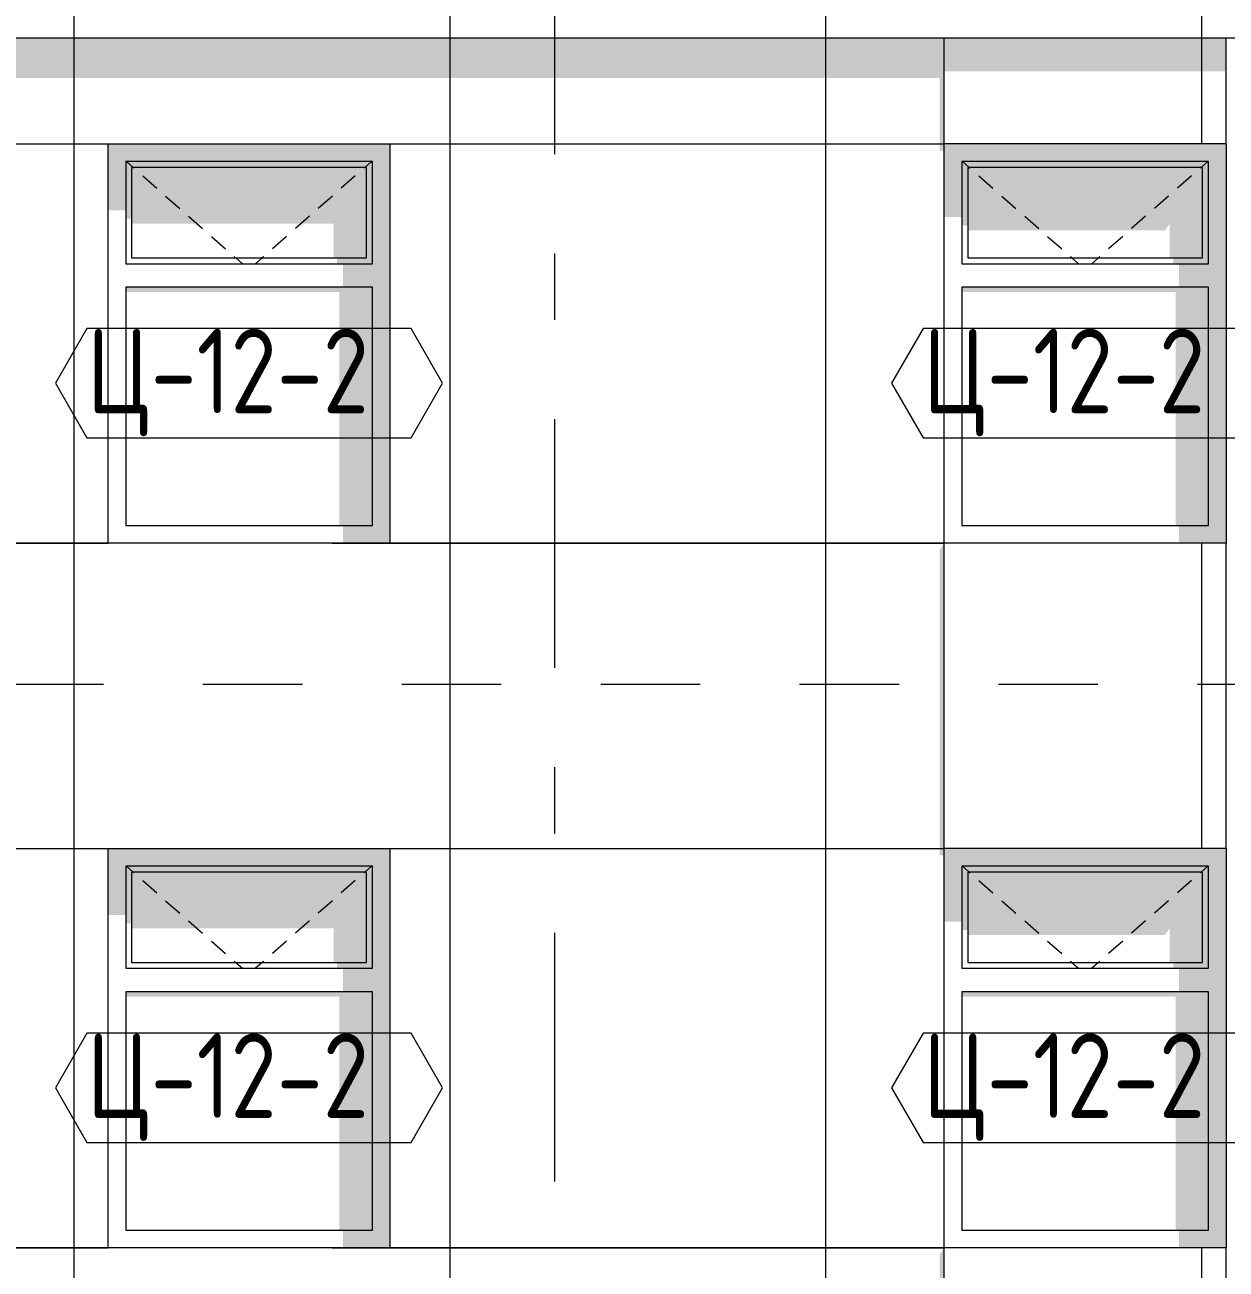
# Model space of a CAD drawing. Header units: millimetres. Extents: x 18162 to 7085488, y 72188 to 247925.
# Drawn here: x 6562249 to 6567363, y 143851 to 149148 of the extents above; entities that cross this region are included whole.
import ezdxf
from ezdxf.enums import TextEntityAlignment as Align

# ---------------------------------------------------------------- set-up
doc = ezdxf.new("R2010")
doc.units = ezdxf.units.MM
doc.header["$MEASUREMENT"] = 0
doc.linetypes.add('Dashed', pattern=[423.333333, 211.666667, -211.666667])
doc.linetypes.add('Double Dashed', pattern=[1093.611073, 529.166651, -211.666656, 141.111112, -211.666656])
for name, color, linetype in [('Archicad Windows', 7, 'Continuous'), ('Structural - Bearing', 7, 'Continuous'), ('Structural - Grid', 7, 'Continuous')]:
    doc.layers.add(name, color=color, linetype=linetype)
doc.styles.add('GENERATED_STYLE_3', font='', dxfattribs={"width": 0.8})
doc.styles.get('GENERATED_STYLE_3').set_extended_font_data('ISOCPEUR MON')
doc.dimstyles.new('GENERATED_STYLE__33', dxfattribs={"dimtxt": 440.00001, "dimasz": 228, "dimexe": 0.18, "dimexo": 20220.414063, "dimgap": 0, "dimtad": 1, "dimdec": 0, "dimzin": 0, "dimdsep": 46, "dimtxsty": 'GENERATED_STYLE_3', "dimblk": 'ARROWHEAD_2', "dimblk1": 'ARROWHEAD_2', "dimblk2": 'ARROWHEAD_2', "dimcen": 0.09, "dimclrd": 13, "dimclre": 13, "dimclrt": 13, "dimadec": 0, "dimazin": 0, "dimtfac": 1, "dimtdec": 4, "dimtmove": 0, "dimatfit": 3, "dimfxl": 1, "dimtolj": 1, "dimtzin": 0, "dimarcsym": 0})
doc.dimstyles.new('GENERATED_STYLE__35', dxfattribs={"dimtxt": 440.00001, "dimasz": 228, "dimexe": 0.18, "dimexo": 20340.684391, "dimgap": 0, "dimtad": 1, "dimdec": 0, "dimzin": 0, "dimdsep": 46, "dimtxsty": 'GENERATED_STYLE_3', "dimblk": 'ARROWHEAD_2', "dimblk1": 'ARROWHEAD_2', "dimblk2": 'ARROWHEAD_2', "dimcen": 0.09, "dimclrd": 13, "dimclre": 13, "dimclrt": 13, "dimadec": 0, "dimazin": 0, "dimtfac": 1, "dimtdec": 4, "dimtmove": 0, "dimatfit": 3, "dimfxl": 1, "dimtolj": 1, "dimtzin": 0, "dimarcsym": 0})
doc.dimstyles.new('GENERATED_STYLE__38', dxfattribs={"dimtxt": 440.00001, "dimasz": 228, "dimexe": 0.18, "dimexo": 20336.646461, "dimgap": 0, "dimtad": 1, "dimdec": 0, "dimzin": 0, "dimdsep": 46, "dimtxsty": 'GENERATED_STYLE_3', "dimblk": 'ARROWHEAD_2', "dimblk1": 'ARROWHEAD_2', "dimblk2": 'ARROWHEAD_2', "dimcen": 0.09, "dimclrd": 13, "dimclre": 13, "dimclrt": 13, "dimadec": 0, "dimazin": 0, "dimtfac": 1, "dimtdec": 4, "dimtmove": 0, "dimatfit": 3, "dimfxl": 1, "dimtolj": 1, "dimtzin": 0, "dimarcsym": 0})
doc.dimstyles.new('GENERATED_STYLE__39', dxfattribs={"dimtxt": 440.00001, "dimasz": 228, "dimexe": 0.18, "dimexo": 20256.234337, "dimgap": 0, "dimtad": 1, "dimdec": 0, "dimzin": 0, "dimdsep": 46, "dimtxsty": 'GENERATED_STYLE_3', "dimblk": 'ARROWHEAD_2', "dimblk1": 'ARROWHEAD_2', "dimblk2": 'ARROWHEAD_2', "dimcen": 0.09, "dimclrd": 13, "dimclre": 13, "dimclrt": 13, "dimadec": 0, "dimazin": 0, "dimtfac": 1, "dimtdec": 4, "dimtmove": 0, "dimatfit": 3, "dimfxl": 1, "dimtolj": 1, "dimtzin": 0, "dimarcsym": 0})
doc.dimstyles.new('GENERATED_STYLE__41', dxfattribs={"dimtxt": 440.00001, "dimasz": 228, "dimexe": 0.18, "dimexo": 18955.962133, "dimgap": 0, "dimtad": 1, "dimdec": 0, "dimzin": 0, "dimdsep": 46, "dimtxsty": 'GENERATED_STYLE_3', "dimblk": 'ARROWHEAD_2', "dimblk1": 'ARROWHEAD_2', "dimblk2": 'ARROWHEAD_2', "dimcen": 0.09, "dimclrd": 13, "dimclre": 13, "dimclrt": 13, "dimadec": 0, "dimazin": 0, "dimtfac": 1, "dimtdec": 4, "dimtmove": 0, "dimatfit": 3, "dimfxl": 1, "dimtolj": 1, "dimtzin": 0, "dimarcsym": 0})

# ---------------------------------------------------------------- blocks, each defined once
blk = doc.blocks.new('*X3188', base_point=(6480357.9, 110341.8))
at = {"layer": 'Structural - Bearing', "color": 8, "linetype": 'Continuous', "lineweight": 13}
for p, q in [((6562457.9, 146241.8), (6562457.9, 143941.8)), ((6564057.9, 146241.8), (6564057.9, 143941.8)), ((6565657.9, 146241.8), (6565657.9, 143941.8)), ((6561957.9, 145641.8), (6562457.9, 145641.8)), ((6562457.9, 145641.8), (6562603.6, 145641.8)), ((6563803.6, 145641.8), (6564057.9, 145641.8)), ((6564057.9, 145641.8), (6565157.9, 145641.8)), ((6565157.9, 145641.8), (6565657.9, 145641.8)), ((6565657.9, 145641.8), (6566163.2, 145641.8)), ((6562457.9, 143941.8), (6561957.9, 143941.8)), ((6561957.9, 143941.8), (6562457.9, 143941.8)), ((6562457.9, 143941.8), (6562603.6, 143941.8)), ((6562457.9, 143941.8), (6562457.9, 143341.8)), ((6562603.6, 143941.8), (6562457.9, 143941.8)), ((6563557.9, 143941.8), (6564057.9, 143941.8)), ((6564057.9, 143941.8), (6563803.6, 143941.8)), ((6564057.9, 143941.8), (6565157.9, 143941.8)), ((6564057.9, 143941.8), (6564057.9, 143341.8)), ((6565157.9, 143941.8), (6564057.9, 143941.8)), ((6565657.9, 143941.8), (6565157.9, 143941.8)), ((6565157.9, 143941.8), (6565657.9, 143941.8)), ((6565657.9, 143941.8), (6566163.2, 143941.8)), ((6565657.9, 143941.8), (6565657.9, 143341.8)), ((6566163.2, 143941.8), (6565657.9, 143941.8))]:
    blk.add_line(p, q, dxfattribs=at)
blk = doc.blocks.new('*X3194', base_point=(6480357.9, 110341.8))
at = {"layer": 'Structural - Bearing', "color": 7, "linetype": 'Continuous', "lineweight": 9}
for p, q in [((6567257.9, 143941.8), (6567257.9, 143341.8)), ((6567257.9, 143341.8), (6567257.9, 142641.8))]:
    blk.add_line(p, q, dxfattribs=at)
blk = doc.blocks.new('*X3197', base_point=(6480357.9, 110341.8))
at = {"layer": 'Structural - Bearing', "color": 8, "linetype": 'Continuous', "lineweight": 13}
for p, q in [((6562457.9, 149091.8), (6562457.9, 146941.8)), ((6564057.9, 149091.8), (6564057.9, 146941.8)), ((6565657.9, 149091.8), (6565657.9, 146941.8)), ((6561957.9, 148641.8), (6562457.9, 148641.8)), ((6562457.9, 148641.8), (6562603.6, 148641.8)), ((6563803.6, 148641.8), (6564057.9, 148641.8)), ((6564057.9, 148641.8), (6565157.9, 148641.8)), ((6565157.9, 148641.8), (6565657.9, 148641.8)), ((6565657.9, 148641.8), (6566163.2, 148641.8)), ((6562457.9, 146941.8), (6561957.9, 146941.8)), ((6561957.9, 146941.8), (6562457.9, 146941.8)), ((6562457.9, 146941.8), (6562603.6, 146941.8)), ((6562457.9, 146941.8), (6562457.9, 146341.8)), ((6562603.6, 146941.8), (6562457.9, 146941.8)), ((6563557.9, 146941.8), (6564057.9, 146941.8)), ((6564057.9, 146941.8), (6563803.6, 146941.8)), ((6564057.9, 146941.8), (6565157.9, 146941.8)), ((6564057.9, 146941.8), (6564057.9, 146341.8)), ((6565157.9, 146941.8), (6564057.9, 146941.8)), ((6565657.9, 146941.8), (6565157.9, 146941.8)), ((6565157.9, 146941.8), (6565657.9, 146941.8)), ((6565657.9, 146941.8), (6566163.2, 146941.8)), ((6565657.9, 146941.8), (6565657.9, 146341.8)), ((6566163.2, 146941.8), (6565657.9, 146941.8)), ((6562457.9, 146341.8), (6562457.9, 146241.8)), ((6564057.9, 146341.8), (6564057.9, 146241.8)), ((6565657.9, 146341.8), (6565657.9, 146241.8))]:
    blk.add_line(p, q, dxfattribs=at)
blk = doc.blocks.new('*X3203', base_point=(6480357.9, 110341.8))
at = {"layer": 'Structural - Bearing', "color": 7, "linetype": 'Continuous', "lineweight": 9}
for p, q in [((6567257.9, 146941.8), (6567257.9, 146341.8)), ((6567257.9, 146341.8), (6567257.9, 145641.8))]:
    blk.add_line(p, q, dxfattribs=at)
blk = doc.blocks.new('*X3206', base_point=(6480357.9, 110341.8))
at = {"layer": 'Structural - Bearing', "color": 8, "linetype": 'Continuous', "lineweight": 13}
for p, q in [((6562457.9, 149291.8), (6562457.9, 149091.8)), ((6564057.9, 149291.8), (6564057.9, 149091.8)), ((6565657.9, 149291.8), (6565657.9, 149091.8)), ((6567257.9, 149291.8), (6567257.9, 149091.8))]:
    blk.add_line(p, q, dxfattribs=at)
blk = doc.blocks.new('*X3216', base_point=(6480357.9, 110341.8))
at = {"layer": 'Structural - Bearing', "color": 7, "linetype": 'Continuous', "lineweight": 9}
blk.add_line((6567257.9, 149091.8), (6567257.9, 148641.8), dxfattribs=at)
blk = doc.blocks.new('*D3443', base_point=(6480357.9, 110341.8))
at = {"color": 12, "linetype": 'Continuous', "lineweight": 35}
for p, q in [((6581093.6, 146178.4), (6581393.6, 146005.2)), ((6581093.6, 143378.4), (6581393.6, 143205.2))]:
    blk.add_line(p, q, dxfattribs=at)
at = {"color": 13, "linetype": 'Continuous', "lineweight": 13}
blk.add_line((6581243.6, 143291.8), (6581243.6, 146091.8), dxfattribs=at)
at = {"color": 13, "lineweight": 13, "char_height": 440, "attachment_point": 7, "rotation": 90, "style": 'GENERATED_STYLE_3'}
for s, insert in [('\\A1;{\\pql;\\fISOCPEUR MON|b0|i0|c0|p0;\\W0.800000;200}', (6581283.3, 145267.4)), ('\\A1;{\\pql;\\fISOCPEUR MON|b0|i0|c0|p0;\\W0.800000;2,800}', (6581371.1, 143769.7))]:
    blk.add_mtext(s, dxfattribs=dict(at, insert=insert))
blk = doc.blocks.new('ARROWHEAD_2')
at = {"color": 0, "linetype": 'Continuous', "lineweight": 0}
for p, q in [((-0.378, -0.655), (0.378, 0.655)), ((0, 0), (-1, 0))]:
    blk.add_line(p, q, dxfattribs=at)
blk = doc.blocks.new('*D3444', base_point=(6480357.9, 110341.8))
at = {"color": 12, "linetype": 'Continuous', "lineweight": 35}
for p, q in [((6581093.6, 146378.4), (6581393.6, 146205.2)), ((6581093.6, 146178.4), (6581393.6, 146005.2))]:
    blk.add_line(p, q, dxfattribs=at)
at = {"color": 13, "linetype": 'Continuous', "lineweight": 13}
for p, q in [((6581468.6, 146291.8), (6578874, 146291.8)), ((6581243.6, 146091.8), (6581243.6, 146291.8)), ((6581468.6, 146091.8), (6578874, 146091.8)), ((6581243.6, 143291.8), (6581243.6, 146091.8))]:
    blk.add_line(p, q, dxfattribs=at)
blk = doc.blocks.new('*D3445', base_point=(6480357.9, 110341.8))
at = {"color": 12, "linetype": 'Continuous', "lineweight": 35}
for p, q in [((6581093.6, 149178.4), (6581393.6, 149005.2)), ((6581093.6, 146378.4), (6581393.6, 146205.2))]:
    blk.add_line(p, q, dxfattribs=at)
at = {"color": 13, "linetype": 'Continuous', "lineweight": 13}
for p, q in [((6581468.6, 149091.8), (6578874, 149091.8)), ((6581243.6, 146291.8), (6581243.6, 149091.8))]:
    blk.add_line(p, q, dxfattribs=at)
at = {"color": 13, "lineweight": 13, "char_height": 440, "attachment_point": 7, "rotation": 90, "style": 'GENERATED_STYLE_3'}
for s, insert in [('\\A1;{\\pql;\\fISOCPEUR MON|b0|i0|c0|p0;\\W0.800000;200}', (6581283.3, 148267.4)), ('\\A1;{\\pql;\\fISOCPEUR MON|b0|i0|c0|p0;\\W0.800000;2,800}', (6581371.1, 146769.7))]:
    blk.add_mtext(s, dxfattribs=dict(at, insert=insert))
blk = doc.blocks.new('*D3446', base_point=(6480357.9, 110341.8))
at = {"color": 12, "linetype": 'Continuous', "lineweight": 35}
for p, q in [((6581093.6, 149378.4), (6581393.6, 149205.2)), ((6581093.6, 149178.4), (6581393.6, 149005.2))]:
    blk.add_line(p, q, dxfattribs=at)
at = {"color": 13, "linetype": 'Continuous', "lineweight": 13}
for p, q in [((6581468.6, 149291.8), (6578874, 149291.8)), ((6581243.6, 149091.8), (6581243.6, 149291.8))]:
    blk.add_line(p, q, dxfattribs=at)
blk = doc.blocks.new('*D3456', base_point=(6480357.9, 110341.8))
at = {"color": 13, "linetype": 'Continuous', "lineweight": 13}
for p, q in [((6582152.7, 116291.8), (6582152.7, 149091.8)), ((6582152.7, 116091.8), (6582152.7, 116291.8)), ((6582377.7, 116091.8), (6578789.6, 116091.8))]:
    blk.add_line(p, q, dxfattribs=at)
at = {"color": 12, "linetype": 'Continuous', "lineweight": 35}
for p, q in [((6582002.7, 116378.4), (6582302.7, 116205.2)), ((6582002.7, 116178.4), (6582302.7, 116005.2))]:
    blk.add_line(p, q, dxfattribs=at)
blk = doc.blocks.new('*D3457', base_point=(6480357.9, 110341.8))
at = {"color": 12, "linetype": 'Continuous', "lineweight": 35}
for p, q in [((6582002.7, 149178.4), (6582302.7, 149005.2)), ((6582002.7, 116378.4), (6582302.7, 116205.2))]:
    blk.add_line(p, q, dxfattribs=at)
at = {"color": 13, "linetype": 'Continuous', "lineweight": 13}
for p, q in [((6582377.7, 149091.8), (6578789.6, 149091.8)), ((6582152.7, 116291.8), (6582152.7, 149091.8)), ((6582377.7, 116291.8), (6578789.6, 116291.8)), ((6582152.7, 116091.8), (6582152.7, 116291.8))]:
    blk.add_line(p, q, dxfattribs=at)
at = {"color": 13, "lineweight": 13, "char_height": 440, "attachment_point": 7, "rotation": 90, "style": 'GENERATED_STYLE_3'}
for s, insert in [('\\A1;{\\pql;\\fISOCPEUR MON|b0|i0|c0|p0;\\W0.800000;200}', (6582192.4, 148267.4)), ('\\A1;{\\pql;\\fISOCPEUR MON|b0|i0|c0|p0;\\W0.800000;32,800}', (6582280.3, 131646.7))]:
    blk.add_mtext(s, dxfattribs=dict(at, insert=insert))
blk = doc.blocks.new('*D3458', base_point=(6480357.9, 110341.8))
at = {"color": 12, "linetype": 'Continuous', "lineweight": 35}
for p, q in [((6582002.7, 149378.4), (6582302.7, 149205.2)), ((6582002.7, 149178.4), (6582302.7, 149005.2))]:
    blk.add_line(p, q, dxfattribs=at)
at = {"color": 13, "linetype": 'Continuous', "lineweight": 13}
for p, q in [((6582377.7, 149291.8), (6578789.6, 149291.8)), ((6582152.7, 149091.8), (6582152.7, 149291.8))]:
    blk.add_line(p, q, dxfattribs=at)
blk = doc.blocks.new('*D3463', base_point=(6480357.9, 110341.8))
at = {"color": 12, "linetype": 'Continuous', "lineweight": 35}
for p, q in [((6582911.8, 160878.4), (6583211.8, 160705.2)), ((6582911.8, 110008.4), (6583211.8, 109835.2))]:
    blk.add_line(p, q, dxfattribs=at)
at = {"color": 13, "linetype": 'Continuous', "lineweight": 13}
for p, q in [((6583286.8, 160791.8), (6577609.6, 160791.8)), ((6583061.8, 109921.8), (6583061.8, 160791.8)), ((6583286.8, 109921.8), (6578912.5, 109921.8)), ((6583061.8, 109775.1), (6583061.8, 109921.8))]:
    blk.add_line(p, q, dxfattribs=at)
at = {"color": 13, "lineweight": 13, "insert": (6583189.4, 134680.6), "char_height": 440, "attachment_point": 7, "rotation": 90, "style": 'GENERATED_STYLE_3'}
blk.add_mtext('\\A1;{\\pql;\\fISOCPEUR MON|b0|i0|c0|p0;\\W0.800000;50,870}', dxfattribs=at)
blk = doc.blocks.new('Label_308_2', base_point=(6563203.6, 144388.9))
at = {"color": 13, "linetype": 'Continuous', "lineweight": 13, "flags": 128}
blk.add_lwpolyline([(6562379.7, 144623.2), (6562513.8, 144390.9), (6563893.4, 144390.9), (6564027.5, 144623.2), (6563893.4, 144855.5), (6562513.8, 144855.5)], close=True, dxfattribs=at)
at = {"color": 13, "lineweight": 13, "insert": (6562513.8, 144854.7), "char_height": 360, "attachment_point": 1, "style": 'GENERATED_STYLE_3'}
blk.add_mtext('\\A1;{\\pql;\\pt0,253000;\\fISOCPEUR MON|b0|i0|c0|p0;\\W0.800000;Ц-12-2\\fISOCPEUR MON|b0|i0|c0|p0;\\W0.800000;\\A1{\\H.66x;\\S^  ;}\\fISOCPEUR MON|b0|i0|c0|p0;\\W0.800000;\\fISOCPEUR MON|b0|i0|c0|p0;\\W0.800000;\\A1{\\H.66x;\\S^  ;}\\fISOCPEUR MON|b0|i0|c0|p0;\\W0.800000; \\fISOCPEUR MON|b0|i0|c0|p0;\\W0.800000;\\fISOCPEUR MON|b0|i0|c0|p0;\\W0.800000;\\fISOCPEUR MON|b0|i0|c0|p0;\\W0.800000;\\fISOCPEUR MON|b0|i0|c0|p0;\\W0.800000;\\fISOCPEUR MON|b0|i0|c0|p0;\\W0.800000;\\fISOCPEUR MON|b0|i0|c0|p0;\\W0.800000;\\fISOCPEUR MON|b0|i0|c0|p0;\\W0.800000;\\fISOCPEUR MON|b0|i0|c0|p0;\\W0.800000;\\fISOCPEUR MON|b0|i0|c0|p0;\\W0.800000;\\fISOCPEUR MON|b0|i0|c0|p0;\\W0.800000;\\fISOCPEUR MON|b0|i0|c0|p0;\\W0.800000;\\fISOCPEUR MON|b0|i0|c0|p0;\\W0.800000;\\fISOCPEUR MON|b0|i0|c0|p0;\\W0.800000;\\fISOCPEUR MON|b0|i0|c0|p0;\\W0.800000;\\fISOCPEUR MON|b0|i0|c0|p0;\\W0.800000;\\fISOCPEUR MON|b0|i0|c0|p0;\\W0.800000;\\fISOCPEUR MON|b0|i0|c0|p0;\\W0.800000;\\fISOCPEUR MON|b0|i0|c0|p0;\\W0.800000;\\fISOCPEUR MON|b0|i0|c0|p0;\\W0.800000;\\fISOCPEUR MON|b0|i0|c0|p0;\\W0.800000;\\fISOCPEUR MON|b0|i0|c0|p0;\\W0.800000;\\fISOCPEUR MON|b0|i0|c0|p0;\\W0.800000;\\fISOCPEUR MON|b0|i0|c0|p0;\\W0.800000;\\fISOCPEUR MON|b0|i0|c0|p0;\\W0.800000;\\fISOCPEUR MON|b0|i0|c0|p0;\\W0.800000;\\fISOCPEUR MON|b0|i0|c0|p0;\\W0.800000;\\fISOCPEUR MON|b0|i0|c0|p0;\\W0.800000;\\fISOCPEUR MON|b0|i0|c0|p0;\\W0.800000;\\fISOCPEUR MON|b0|i0|c0|p0;\\W0.800000;\\fISOCPEUR MON|b0|i0|c0|p0;\\W0.800000;\\fISOCPEUR MON|b0|i0|c0|p0;\\W0.800000;\\fISOCPEUR MON|b0|i0|c0|p0;\\W0.800000;\\fISOCPEUR MON|b0|i0|c0|p0;\\W0.800000;\\fISOCPEUR MON|b0|i0|c0|p0;\\W0.800000;\\fISOCPEUR MON|b0|i0|c0|p0;\\W0.800000;\\fISOCPEUR MON|b0|i0|c0|p0;\\W0.800000;\\fISOCPEUR MON|b0|i0|c0|p0;\\W0.800000;\\fISOCPEUR MON|b0|i0|c0|p0;\\W0.800000;\\fISOCPEUR MON|b0|i0|c0|p0;\\W0.800000;\\fISOCPEUR MON|b0|i0|c0|p0;\\W0.800000;\\fISOCPEUR MON|b0|i0|c0|p0;\\W0.800000;\\fISOCPEUR MON|b0|i0|c0|p0;\\W0.800000;\\fISOCPEUR MON|b0|i0|c0|p0;\\W0.800000;}', dxfattribs=at)
blk = doc.blocks.new('Label_309_2', base_point=(6566763.2, 144388.9))
at = {"color": 13, "linetype": 'Continuous', "lineweight": 13, "flags": 128}
blk.add_lwpolyline([(6565939.3, 144623.2), (6566073.4, 144390.9), (6567453, 144390.9), (6567587.1, 144623.2), (6567453, 144855.5), (6566073.4, 144855.5)], close=True, dxfattribs=at)
at = {"color": 13, "lineweight": 13, "insert": (6566073.4, 144854.7), "char_height": 360, "attachment_point": 1, "style": 'GENERATED_STYLE_3'}
blk.add_mtext('\\A1;{\\pql;\\pt0,253000;\\fISOCPEUR MON|b0|i0|c0|p0;\\W0.800000;Ц-12-2\\fISOCPEUR MON|b0|i0|c0|p0;\\W0.800000;\\A1{\\H.66x;\\S^  ;}\\fISOCPEUR MON|b0|i0|c0|p0;\\W0.800000;\\fISOCPEUR MON|b0|i0|c0|p0;\\W0.800000;\\A1{\\H.66x;\\S^  ;}\\fISOCPEUR MON|b0|i0|c0|p0;\\W0.800000; \\fISOCPEUR MON|b0|i0|c0|p0;\\W0.800000;\\fISOCPEUR MON|b0|i0|c0|p0;\\W0.800000;\\fISOCPEUR MON|b0|i0|c0|p0;\\W0.800000;\\fISOCPEUR MON|b0|i0|c0|p0;\\W0.800000;\\fISOCPEUR MON|b0|i0|c0|p0;\\W0.800000;\\fISOCPEUR MON|b0|i0|c0|p0;\\W0.800000;\\fISOCPEUR MON|b0|i0|c0|p0;\\W0.800000;\\fISOCPEUR MON|b0|i0|c0|p0;\\W0.800000;\\fISOCPEUR MON|b0|i0|c0|p0;\\W0.800000;\\fISOCPEUR MON|b0|i0|c0|p0;\\W0.800000;\\fISOCPEUR MON|b0|i0|c0|p0;\\W0.800000;\\fISOCPEUR MON|b0|i0|c0|p0;\\W0.800000;\\fISOCPEUR MON|b0|i0|c0|p0;\\W0.800000;\\fISOCPEUR MON|b0|i0|c0|p0;\\W0.800000;\\fISOCPEUR MON|b0|i0|c0|p0;\\W0.800000;\\fISOCPEUR MON|b0|i0|c0|p0;\\W0.800000;\\fISOCPEUR MON|b0|i0|c0|p0;\\W0.800000;\\fISOCPEUR MON|b0|i0|c0|p0;\\W0.800000;\\fISOCPEUR MON|b0|i0|c0|p0;\\W0.800000;\\fISOCPEUR MON|b0|i0|c0|p0;\\W0.800000;\\fISOCPEUR MON|b0|i0|c0|p0;\\W0.800000;\\fISOCPEUR MON|b0|i0|c0|p0;\\W0.800000;\\fISOCPEUR MON|b0|i0|c0|p0;\\W0.800000;\\fISOCPEUR MON|b0|i0|c0|p0;\\W0.800000;\\fISOCPEUR MON|b0|i0|c0|p0;\\W0.800000;\\fISOCPEUR MON|b0|i0|c0|p0;\\W0.800000;\\fISOCPEUR MON|b0|i0|c0|p0;\\W0.800000;\\fISOCPEUR MON|b0|i0|c0|p0;\\W0.800000;\\fISOCPEUR MON|b0|i0|c0|p0;\\W0.800000;\\fISOCPEUR MON|b0|i0|c0|p0;\\W0.800000;\\fISOCPEUR MON|b0|i0|c0|p0;\\W0.800000;\\fISOCPEUR MON|b0|i0|c0|p0;\\W0.800000;\\fISOCPEUR MON|b0|i0|c0|p0;\\W0.800000;\\fISOCPEUR MON|b0|i0|c0|p0;\\W0.800000;\\fISOCPEUR MON|b0|i0|c0|p0;\\W0.800000;\\fISOCPEUR MON|b0|i0|c0|p0;\\W0.800000;\\fISOCPEUR MON|b0|i0|c0|p0;\\W0.800000;\\fISOCPEUR MON|b0|i0|c0|p0;\\W0.800000;\\fISOCPEUR MON|b0|i0|c0|p0;\\W0.800000;\\fISOCPEUR MON|b0|i0|c0|p0;\\W0.800000;\\fISOCPEUR MON|b0|i0|c0|p0;\\W0.800000;\\fISOCPEUR MON|b0|i0|c0|p0;\\W0.800000;\\fISOCPEUR MON|b0|i0|c0|p0;\\W0.800000;}', dxfattribs=at)
blk = doc.blocks.new('Label_312_2', base_point=(6563203.6, 147388.9))
at = {"color": 13, "linetype": 'Continuous', "lineweight": 13, "flags": 128}
blk.add_lwpolyline([(6562379.7, 147623.2), (6562513.8, 147390.9), (6563893.4, 147390.9), (6564027.5, 147623.2), (6563893.4, 147855.5), (6562513.8, 147855.5)], close=True, dxfattribs=at)
at = {"color": 13, "lineweight": 13, "insert": (6562513.8, 147854.7), "char_height": 360, "attachment_point": 1, "style": 'GENERATED_STYLE_3'}
blk.add_mtext('\\A1;{\\pql;\\pt0,253000;\\fISOCPEUR MON|b0|i0|c0|p0;\\W0.800000;Ц-12-2\\fISOCPEUR MON|b0|i0|c0|p0;\\W0.800000;\\A1{\\H.66x;\\S^  ;}\\fISOCPEUR MON|b0|i0|c0|p0;\\W0.800000;\\fISOCPEUR MON|b0|i0|c0|p0;\\W0.800000;\\A1{\\H.66x;\\S^  ;}\\fISOCPEUR MON|b0|i0|c0|p0;\\W0.800000; \\fISOCPEUR MON|b0|i0|c0|p0;\\W0.800000;\\fISOCPEUR MON|b0|i0|c0|p0;\\W0.800000;\\fISOCPEUR MON|b0|i0|c0|p0;\\W0.800000;\\fISOCPEUR MON|b0|i0|c0|p0;\\W0.800000;\\fISOCPEUR MON|b0|i0|c0|p0;\\W0.800000;\\fISOCPEUR MON|b0|i0|c0|p0;\\W0.800000;\\fISOCPEUR MON|b0|i0|c0|p0;\\W0.800000;\\fISOCPEUR MON|b0|i0|c0|p0;\\W0.800000;\\fISOCPEUR MON|b0|i0|c0|p0;\\W0.800000;\\fISOCPEUR MON|b0|i0|c0|p0;\\W0.800000;\\fISOCPEUR MON|b0|i0|c0|p0;\\W0.800000;\\fISOCPEUR MON|b0|i0|c0|p0;\\W0.800000;\\fISOCPEUR MON|b0|i0|c0|p0;\\W0.800000;\\fISOCPEUR MON|b0|i0|c0|p0;\\W0.800000;\\fISOCPEUR MON|b0|i0|c0|p0;\\W0.800000;\\fISOCPEUR MON|b0|i0|c0|p0;\\W0.800000;\\fISOCPEUR MON|b0|i0|c0|p0;\\W0.800000;\\fISOCPEUR MON|b0|i0|c0|p0;\\W0.800000;\\fISOCPEUR MON|b0|i0|c0|p0;\\W0.800000;\\fISOCPEUR MON|b0|i0|c0|p0;\\W0.800000;\\fISOCPEUR MON|b0|i0|c0|p0;\\W0.800000;\\fISOCPEUR MON|b0|i0|c0|p0;\\W0.800000;\\fISOCPEUR MON|b0|i0|c0|p0;\\W0.800000;\\fISOCPEUR MON|b0|i0|c0|p0;\\W0.800000;\\fISOCPEUR MON|b0|i0|c0|p0;\\W0.800000;\\fISOCPEUR MON|b0|i0|c0|p0;\\W0.800000;\\fISOCPEUR MON|b0|i0|c0|p0;\\W0.800000;\\fISOCPEUR MON|b0|i0|c0|p0;\\W0.800000;\\fISOCPEUR MON|b0|i0|c0|p0;\\W0.800000;\\fISOCPEUR MON|b0|i0|c0|p0;\\W0.800000;\\fISOCPEUR MON|b0|i0|c0|p0;\\W0.800000;\\fISOCPEUR MON|b0|i0|c0|p0;\\W0.800000;\\fISOCPEUR MON|b0|i0|c0|p0;\\W0.800000;\\fISOCPEUR MON|b0|i0|c0|p0;\\W0.800000;\\fISOCPEUR MON|b0|i0|c0|p0;\\W0.800000;\\fISOCPEUR MON|b0|i0|c0|p0;\\W0.800000;\\fISOCPEUR MON|b0|i0|c0|p0;\\W0.800000;\\fISOCPEUR MON|b0|i0|c0|p0;\\W0.800000;\\fISOCPEUR MON|b0|i0|c0|p0;\\W0.800000;\\fISOCPEUR MON|b0|i0|c0|p0;\\W0.800000;\\fISOCPEUR MON|b0|i0|c0|p0;\\W0.800000;\\fISOCPEUR MON|b0|i0|c0|p0;\\W0.800000;\\fISOCPEUR MON|b0|i0|c0|p0;\\W0.800000;}', dxfattribs=at)
blk = doc.blocks.new('Label_313_2', base_point=(6566763.2, 147388.9))
at = {"color": 13, "linetype": 'Continuous', "lineweight": 13, "flags": 128}
blk.add_lwpolyline([(6565939.3, 147623.2), (6566073.4, 147390.9), (6567453, 147390.9), (6567587.1, 147623.2), (6567453, 147855.5), (6566073.4, 147855.5)], close=True, dxfattribs=at)
at = {"color": 13, "lineweight": 13, "insert": (6566073.4, 147854.7), "char_height": 360, "attachment_point": 1, "style": 'GENERATED_STYLE_3'}
blk.add_mtext('\\A1;{\\pql;\\pt0,253000;\\fISOCPEUR MON|b0|i0|c0|p0;\\W0.800000;Ц-12-2\\fISOCPEUR MON|b0|i0|c0|p0;\\W0.800000;\\A1{\\H.66x;\\S^  ;}\\fISOCPEUR MON|b0|i0|c0|p0;\\W0.800000;\\fISOCPEUR MON|b0|i0|c0|p0;\\W0.800000;\\A1{\\H.66x;\\S^  ;}\\fISOCPEUR MON|b0|i0|c0|p0;\\W0.800000; \\fISOCPEUR MON|b0|i0|c0|p0;\\W0.800000;\\fISOCPEUR MON|b0|i0|c0|p0;\\W0.800000;\\fISOCPEUR MON|b0|i0|c0|p0;\\W0.800000;\\fISOCPEUR MON|b0|i0|c0|p0;\\W0.800000;\\fISOCPEUR MON|b0|i0|c0|p0;\\W0.800000;\\fISOCPEUR MON|b0|i0|c0|p0;\\W0.800000;\\fISOCPEUR MON|b0|i0|c0|p0;\\W0.800000;\\fISOCPEUR MON|b0|i0|c0|p0;\\W0.800000;\\fISOCPEUR MON|b0|i0|c0|p0;\\W0.800000;\\fISOCPEUR MON|b0|i0|c0|p0;\\W0.800000;\\fISOCPEUR MON|b0|i0|c0|p0;\\W0.800000;\\fISOCPEUR MON|b0|i0|c0|p0;\\W0.800000;\\fISOCPEUR MON|b0|i0|c0|p0;\\W0.800000;\\fISOCPEUR MON|b0|i0|c0|p0;\\W0.800000;\\fISOCPEUR MON|b0|i0|c0|p0;\\W0.800000;\\fISOCPEUR MON|b0|i0|c0|p0;\\W0.800000;\\fISOCPEUR MON|b0|i0|c0|p0;\\W0.800000;\\fISOCPEUR MON|b0|i0|c0|p0;\\W0.800000;\\fISOCPEUR MON|b0|i0|c0|p0;\\W0.800000;\\fISOCPEUR MON|b0|i0|c0|p0;\\W0.800000;\\fISOCPEUR MON|b0|i0|c0|p0;\\W0.800000;\\fISOCPEUR MON|b0|i0|c0|p0;\\W0.800000;\\fISOCPEUR MON|b0|i0|c0|p0;\\W0.800000;\\fISOCPEUR MON|b0|i0|c0|p0;\\W0.800000;\\fISOCPEUR MON|b0|i0|c0|p0;\\W0.800000;\\fISOCPEUR MON|b0|i0|c0|p0;\\W0.800000;\\fISOCPEUR MON|b0|i0|c0|p0;\\W0.800000;\\fISOCPEUR MON|b0|i0|c0|p0;\\W0.800000;\\fISOCPEUR MON|b0|i0|c0|p0;\\W0.800000;\\fISOCPEUR MON|b0|i0|c0|p0;\\W0.800000;\\fISOCPEUR MON|b0|i0|c0|p0;\\W0.800000;\\fISOCPEUR MON|b0|i0|c0|p0;\\W0.800000;\\fISOCPEUR MON|b0|i0|c0|p0;\\W0.800000;\\fISOCPEUR MON|b0|i0|c0|p0;\\W0.800000;\\fISOCPEUR MON|b0|i0|c0|p0;\\W0.800000;\\fISOCPEUR MON|b0|i0|c0|p0;\\W0.800000;\\fISOCPEUR MON|b0|i0|c0|p0;\\W0.800000;\\fISOCPEUR MON|b0|i0|c0|p0;\\W0.800000;\\fISOCPEUR MON|b0|i0|c0|p0;\\W0.800000;\\fISOCPEUR MON|b0|i0|c0|p0;\\W0.800000;\\fISOCPEUR MON|b0|i0|c0|p0;\\W0.800000;\\fISOCPEUR MON|b0|i0|c0|p0;\\W0.800000;\\fISOCPEUR MON|b0|i0|c0|p0;\\W0.800000;}', dxfattribs=at)
blk = doc.blocks.new('Standard grid marker[385]_2', base_point=(6564503.6, 170341.8))
at = {"layer": 'Structural - Grid', "color": 13, "linetype": 'Double Dashed', "lineweight": 13, "ltscale": 2}
blk.add_line((6564503.6, 169341.8), (6564503.6, 105841.8), dxfattribs=at)
at = {"layer": 'Structural - Grid', "color": 13, "lineweight": 13, "style": 'GENERATED_STYLE_3'}
blk.add_attdef('AC_MarkerText_1', text='', height=500, rotation=360, dxfattribs=at).set_placement((6564503.6, 104491.8), align=Align.TOP_CENTER)

msp = doc.modelspace()

# ---------------------------------------------------------------- hatches: boundary and pattern name
at = {"layer": 'Archicad Windows', "linetype": 'Continuous', "lineweight": 0}
for points in [[(6562603.6, 148566.8), (6562678.6, 148566.8), (6563728.6, 148566.8), (6563803.6, 148566.8), (6563803.6, 148641.8), (6562603.6, 148641.8)], [(6566163.2, 148566.8), (6566238.2, 148566.8), (6567288.2, 148566.8), (6567363.2, 148566.8), (6567363.2, 148641.8), (6566163.2, 148641.8)], [(6562603.6, 148566.8), (6562603.6, 148358.9), (6562678.6, 148358.9), (6562678.6, 148566.8)], [(6563728.6, 148566.8), (6562678.6, 148566.8), (6562678.6, 148541.8), (6562703.6, 148541.8), (6563703.6, 148541.8), (6563728.6, 148541.8)], [(6562678.6, 148541.8), (6562678.6, 148323.6), (6562703.6, 148323.6), (6562703.6, 148541.8)], [(6562703.6, 148302.4), (6563563.6, 148302.4), (6563563.6, 148156.8), (6563703.6, 148156.8), (6563703.6, 148541.8), (6562703.6, 148541.8)], [(6563703.6, 148156.8), (6563728.6, 148156.8), (6563728.6, 148541.8), (6563703.6, 148541.8)], [(6563728.6, 148131.8), (6563728.6, 148031.8), (6563728.6, 147016.8), (6563803.6, 147016.8), (6563803.6, 148566.8), (6563728.6, 148566.8)], [(6566163.2, 148566.8), (6566163.2, 148330.7), (6566238.2, 148330.7), (6566238.2, 148566.8)], [(6567288.2, 148566.8), (6566238.2, 148566.8), (6566238.2, 148541.8), (6566263.2, 148541.8), (6567263.2, 148541.8), (6567288.2, 148541.8)], [(6566263.2, 148541.8), (6566238.2, 148541.8), (6566238.2, 148295.3), (6566263.2, 148295.3)], [(6567263.2, 148541.8), (6566263.2, 148541.8), (6566263.2, 148274.1), (6567103.2, 148274.1), (6567123.2, 148302.4), (6567123.2, 148156.8), (6567263.2, 148156.8)], [(6567263.2, 148156.8), (6567288.2, 148156.8), (6567288.2, 148541.8), (6567263.2, 148541.8)], [(6567288.2, 148131.8), (6567288.2, 148031.8), (6567288.2, 147016.8), (6567363.2, 147016.8), (6567363.2, 148566.8), (6567288.2, 148566.8)], [(6563578.6, 148156.8), (6563578.6, 148131.8), (6563728.6, 148131.8), (6563728.6, 148156.8)], [(6563603.6, 148131.8), (6563603.6, 148031.8), (6563728.6, 148031.8), (6563728.6, 148131.8)], [(6567288.2, 148156.8), (6567138.2, 148156.8), (6567138.2, 148131.8), (6567288.2, 148131.8)], [(6567163.2, 148131.8), (6567163.2, 148031.8), (6567288.2, 148031.8), (6567288.2, 148131.8)], [(6563728.6, 148031.8), (6562678.6, 148031.8), (6562678.6, 148010.6), (6563588.6, 148010.6), (6563588.6, 147016.8), (6563728.6, 147016.8)], [(6567288.2, 148031.8), (6566238.2, 148031.8), (6566238.2, 148010.6), (6567148.2, 148010.6), (6567148.2, 147016.8), (6567288.2, 147016.8)], [(6563803.6, 147016.8), (6563603.6, 147016.8), (6563603.6, 146941.8), (6563803.6, 146941.8)], [(6567363.2, 147016.8), (6567163.2, 147016.8), (6567163.2, 146941.8), (6567363.2, 146941.8)], [(6562603.6, 145566.8), (6562678.6, 145566.8), (6563728.6, 145566.8), (6563803.6, 145566.8), (6563803.6, 145641.8), (6562603.6, 145641.8)], [(6566163.2, 145566.8), (6566238.2, 145566.8), (6567288.2, 145566.8), (6567363.2, 145566.8), (6567363.2, 145641.8), (6566163.2, 145641.8)], [(6562603.6, 145566.8), (6562603.6, 145358.9), (6562678.6, 145358.9), (6562678.6, 145566.8)], [(6563728.6, 145566.8), (6562678.6, 145566.8), (6562678.6, 145541.8), (6562703.6, 145541.8), (6563703.6, 145541.8), (6563728.6, 145541.8)], [(6562678.6, 145541.8), (6562678.6, 145323.6), (6562703.6, 145323.6), (6562703.6, 145541.8)], [(6563703.6, 145541.8), (6562703.6, 145541.8), (6562703.6, 145302.4), (6563563.6, 145302.4), (6563563.6, 145156.8), (6563703.6, 145156.8)], [(6563703.6, 145156.8), (6563728.6, 145156.8), (6563728.6, 145541.8), (6563703.6, 145541.8)], [(6563728.6, 145131.8), (6563728.6, 145031.8), (6563728.6, 144016.8), (6563803.6, 144016.8), (6563803.6, 145566.8), (6563728.6, 145566.8)], [(6566163.2, 145566.8), (6566163.2, 145330.7), (6566238.2, 145330.7), (6566238.2, 145566.8)], [(6567288.2, 145566.8), (6566238.2, 145566.8), (6566238.2, 145541.8), (6566263.2, 145541.8), (6567263.2, 145541.8), (6567288.2, 145541.8)], [(6566263.2, 145541.8), (6566238.2, 145541.8), (6566238.2, 145295.3), (6566263.2, 145295.3)], [(6567263.2, 145541.8), (6566263.2, 145541.8), (6566263.2, 145274.1), (6567103.2, 145274.1), (6567123.2, 145302.4), (6567123.2, 145156.8), (6567263.2, 145156.8)], [(6567263.2, 145156.8), (6567288.2, 145156.8), (6567288.2, 145541.8), (6567263.2, 145541.8)], [(6567288.2, 145131.8), (6567288.2, 145031.8), (6567288.2, 144016.8), (6567363.2, 144016.8), (6567363.2, 145566.8), (6567288.2, 145566.8)], [(6563728.6, 145156.8), (6563578.6, 145156.8), (6563578.6, 145131.8), (6563728.6, 145131.8)], [(6567138.2, 145156.8), (6567138.2, 145131.8), (6567288.2, 145131.8), (6567288.2, 145156.8)], [(6563603.6, 145131.8), (6563603.6, 145031.8), (6563728.6, 145031.8), (6563728.6, 145131.8)], [(6567163.2, 145131.8), (6567163.2, 145031.8), (6567288.2, 145031.8), (6567288.2, 145131.8)], [(6563728.6, 145031.8), (6562678.6, 145031.8), (6562678.6, 145010.6), (6563588.6, 145010.6), (6563588.6, 144016.8), (6563728.6, 144016.8)], [(6567288.2, 145031.8), (6566238.2, 145031.8), (6566238.2, 145010.6), (6567148.2, 145010.6), (6567148.2, 144016.8), (6567288.2, 144016.8)], [(6563803.6, 144016.8), (6563603.6, 144016.8), (6563603.6, 143941.8), (6563803.6, 143941.8)], [(6567363.2, 144016.8), (6567163.2, 144016.8), (6567163.2, 143941.8), (6567363.2, 143941.8)]]:
    msp.add_hatch(color=49, dxfattribs=at).paths.add_polyline_path(points)
at = {"layer": 'Structural - Bearing', "linetype": 'Continuous', "lineweight": 0}
for points in [[(6566163.2, 149091.8), (6558703.6, 149091.8), (6558703.6, 148922.7), (6566143.2, 148922.7), (6566143.2, 148613.5), (6566163.2, 148613.5)], [(6566163.2, 148951), (6567363.2, 148951), (6567363.2, 149091.8), (6566163.2, 149091.8)], [(6566163.2, 146941.8), (6566143.2, 146913.5), (6566143.2, 146241.8), (6566163.2, 146241.8)], [(6566143.2, 146241.8), (6566143.2, 145613.5), (6566163.2, 145613.5), (6566163.2, 146241.8)], [(6566143.2, 143913.5), (6566143.2, 143241.8), (6566163.2, 143241.8), (6566163.2, 143941.8)]]:
    msp.add_hatch(color=49, dxfattribs=at).paths.add_polyline_path(points)

# ---------------------------------------------------------------- linework, layer by layer
at = {"color": 8, "linetype": 'Dashed', "lineweight": 13, "ltscale": 2}
msp.add_line((6552000.8, 146341.8), (6583543.5, 146341.8), dxfattribs=at)
at = {"layer": 'Archicad Windows', "color": 7, "linetype": 'Continuous', "lineweight": 13}
for p, q in [((6562603.6, 146941.8), (6562603.6, 148641.8)), ((6562603.6, 148641.8), (6563803.6, 148641.8)), ((6563803.6, 148641.8), (6563803.6, 146941.8)), ((6566163.2, 146941.8), (6566163.2, 148641.8)), ((6567363.2, 148641.8), (6567363.2, 146941.8)), ((6563803.6, 146941.8), (6562603.6, 146941.8)), ((6562603.6, 143941.8), (6562603.6, 145641.8)), ((6562603.6, 145641.8), (6563803.6, 145641.8)), ((6563803.6, 145641.8), (6563803.6, 143941.8)), ((6566163.2, 143941.8), (6566163.2, 145641.8)), ((6567363.2, 145641.8), (6567363.2, 143941.8)), ((6563803.6, 143941.8), (6562603.6, 143941.8))]:
    msp.add_line(p, q, dxfattribs=at)
at = {"layer": 'Archicad Windows', "color": 7, "linetype": 'Continuous', "lineweight": 9}
for p, q in [((6562678.6, 148566.8), (6562678.6, 148131.8)), ((6563728.6, 148566.8), (6562678.6, 148566.8)), ((6562681.9, 148566.8), (6562710.3, 148541.8)), ((6562703.6, 148541.8), (6562703.6, 148156.8)), ((6563703.6, 148541.8), (6562703.6, 148541.8)), ((6562710.3, 148541.8), (6562713.6, 148538.9)), ((6563696.9, 148541.8), (6563693.6, 148538.9)), ((6563725.2, 148566.8), (6563696.9, 148541.8)), ((6563703.6, 148156.8), (6563703.6, 148541.8)), ((6563728.6, 148131.8), (6563728.6, 148566.8)), ((6566238.2, 148566.8), (6566238.2, 148131.8)), ((6567288.2, 148566.8), (6566238.2, 148566.8)), ((6566241.6, 148566.8), (6566269.9, 148541.8)), ((6566263.2, 148541.8), (6566263.2, 148156.8)), ((6567263.2, 148541.8), (6566263.2, 148541.8)), ((6566269.9, 148541.8), (6566273.2, 148538.9)), ((6567256.5, 148541.8), (6567253.2, 148538.9)), ((6567284.9, 148566.8), (6567256.5, 148541.8)), ((6567263.2, 148156.8), (6567263.2, 148541.8)), ((6567288.2, 148131.8), (6567288.2, 148566.8)), ((6562751.1, 148505.8), (6562811.1, 148452.9)), ((6563656.1, 148505.8), (6563596.1, 148452.9)), ((6566310.7, 148505.8), (6566370.7, 148452.9)), ((6567215.7, 148505.8), (6567155.7, 148452.9)), ((6562848.6, 148419.8), (6562908.6, 148366.9)), ((6563558.6, 148419.8), (6563498.6, 148366.9)), ((6566408.2, 148419.8), (6566468.2, 148366.9)), ((6567118.2, 148419.8), (6567058.2, 148366.9)), ((6562946.1, 148333.8), (6563006.1, 148280.9)), ((6563461.1, 148333.8), (6563401.1, 148280.9)), ((6566505.7, 148333.8), (6566565.7, 148280.9)), ((6567020.7, 148333.8), (6566960.7, 148280.9)), ((6563043.6, 148247.9), (6563103.6, 148195)), ((6563363.6, 148247.9), (6563303.6, 148195)), ((6566603.2, 148247.9), (6566663.2, 148195)), ((6566923.2, 148247.9), (6566863.2, 148195)), ((6562678.6, 148131.8), (6563728.6, 148131.8)), ((6562703.6, 148156.8), (6563703.6, 148156.8)), ((6563141.1, 148161.9), (6563143.6, 148159.7)), ((6563143.6, 148159.7), (6563146.9, 148156.8)), ((6563146.9, 148156.8), (6563175.2, 148131.8)), ((6563260.3, 148156.8), (6563231.9, 148131.8)), ((6563263.6, 148159.7), (6563260.3, 148156.8)), ((6563266.1, 148161.9), (6563263.6, 148159.7)), ((6566238.2, 148131.8), (6567288.2, 148131.8)), ((6566263.2, 148156.8), (6567263.2, 148156.8)), ((6566700.7, 148161.9), (6566703.2, 148159.7)), ((6566703.2, 148159.7), (6566706.5, 148156.8)), ((6566706.5, 148156.8), (6566734.9, 148131.8)), ((6566819.9, 148156.8), (6566791.6, 148131.8)), ((6566823.2, 148159.7), (6566819.9, 148156.8)), ((6566825.7, 148161.9), (6566823.2, 148159.7)), ((6562678.6, 148031.8), (6562678.6, 147016.8)), ((6563728.6, 148031.8), (6562678.6, 148031.8)), ((6563728.6, 147016.8), (6563728.6, 148031.8)), ((6566238.2, 148031.8), (6566238.2, 147016.8)), ((6567288.2, 148031.8), (6566238.2, 148031.8)), ((6567288.2, 147016.8), (6567288.2, 148031.8)), ((6562678.6, 147016.8), (6563728.6, 147016.8)), ((6566238.2, 147016.8), (6567288.2, 147016.8)), ((6562678.6, 145566.8), (6562678.6, 145131.8)), ((6563728.6, 145566.8), (6562678.6, 145566.8)), ((6562681.9, 145566.8), (6562710.3, 145541.8)), ((6562703.6, 145541.8), (6562703.6, 145156.8)), ((6563703.6, 145541.8), (6562703.6, 145541.8)), ((6562710.3, 145541.8), (6562713.6, 145538.9)), ((6563696.9, 145541.8), (6563693.6, 145538.9)), ((6563725.2, 145566.8), (6563696.9, 145541.8)), ((6563703.6, 145156.8), (6563703.6, 145541.8)), ((6563728.6, 145131.8), (6563728.6, 145566.8)), ((6566238.2, 145566.8), (6566238.2, 145131.8)), ((6567288.2, 145566.8), (6566238.2, 145566.8)), ((6566241.6, 145566.8), (6566269.9, 145541.8)), ((6566263.2, 145541.8), (6566263.2, 145156.8)), ((6567263.2, 145541.8), (6566263.2, 145541.8)), ((6566269.9, 145541.8), (6566273.2, 145538.9)), ((6567256.5, 145541.8), (6567253.2, 145538.9)), ((6567284.9, 145566.8), (6567256.5, 145541.8)), ((6567263.2, 145156.8), (6567263.2, 145541.8)), ((6567288.2, 145131.8), (6567288.2, 145566.8)), ((6562751.1, 145505.8), (6562811.1, 145452.9)), ((6563656.1, 145505.8), (6563596.1, 145452.9)), ((6566310.7, 145505.8), (6566370.7, 145452.9)), ((6567215.7, 145505.8), (6567155.7, 145452.9)), ((6562848.6, 145419.8), (6562908.6, 145366.9)), ((6563558.6, 145419.8), (6563498.6, 145366.9)), ((6566408.2, 145419.8), (6566468.2, 145366.9)), ((6567118.2, 145419.8), (6567058.2, 145366.9)), ((6562946.1, 145333.8), (6563006.1, 145280.9)), ((6563461.1, 145333.8), (6563401.1, 145280.9)), ((6566505.7, 145333.8), (6566565.7, 145280.9)), ((6567020.7, 145333.8), (6566960.7, 145280.9)), ((6563043.6, 145247.9), (6563103.6, 145195)), ((6563363.6, 145247.9), (6563303.6, 145195)), ((6566603.2, 145247.9), (6566663.2, 145195)), ((6566923.2, 145247.9), (6566863.2, 145195)), ((6562703.6, 145156.8), (6563703.6, 145156.8)), ((6563141.1, 145161.9), (6563143.6, 145159.7)), ((6563143.6, 145159.7), (6563146.9, 145156.8)), ((6563146.9, 145156.8), (6563175.2, 145131.8)), ((6563260.3, 145156.8), (6563231.9, 145131.8)), ((6563263.6, 145159.7), (6563260.3, 145156.8)), ((6563266.1, 145161.9), (6563263.6, 145159.7)), ((6566263.2, 145156.8), (6567263.2, 145156.8)), ((6566700.7, 145161.9), (6566703.2, 145159.7)), ((6566703.2, 145159.7), (6566706.5, 145156.8)), ((6566706.5, 145156.8), (6566734.9, 145131.8)), ((6566819.9, 145156.8), (6566791.6, 145131.8)), ((6566823.2, 145159.7), (6566819.9, 145156.8)), ((6566825.7, 145161.9), (6566823.2, 145159.7)), ((6562678.6, 145131.8), (6563728.6, 145131.8)), ((6566238.2, 145131.8), (6567288.2, 145131.8)), ((6562678.6, 145031.8), (6562678.6, 144016.8)), ((6563728.6, 145031.8), (6562678.6, 145031.8)), ((6563728.6, 144016.8), (6563728.6, 145031.8)), ((6566238.2, 145031.8), (6566238.2, 144016.8)), ((6567288.2, 145031.8), (6566238.2, 145031.8)), ((6567288.2, 144016.8), (6567288.2, 145031.8)), ((6562678.6, 144016.8), (6563728.6, 144016.8)), ((6566238.2, 144016.8), (6567288.2, 144016.8))]:
    msp.add_line(p, q, dxfattribs=at)
at = {"layer": 'Structural - Bearing', "color": 7, "linetype": 'Continuous', "lineweight": 13}
for p, q in [((6577273.3, 149091.8), (6558733.3, 149091.8)), ((6566163.2, 148641.8), (6566163.2, 149091.8)), ((6567363.2, 148641.8), (6567363.2, 149091.8)), ((6567363.2, 148641.8), (6566163.2, 148641.8)), ((6567363.2, 146941.8), (6566163.2, 146941.8)), ((6566163.2, 145641.8), (6566163.2, 146941.8)), ((6567363.2, 145641.8), (6567363.2, 146941.8)), ((6567363.2, 145641.8), (6566163.2, 145641.8)), ((6567363.2, 143941.8), (6566163.2, 143941.8)), ((6566163.2, 142641.8), (6566163.2, 143941.8)), ((6567363.2, 142641.8), (6567363.2, 143941.8))]:
    msp.add_line(p, q, dxfattribs=at)

# ---------------------------------------------------------------- block references
at = {"color": 12, "linetype": 'Continuous', "lineweight": 13}
for name, p in [('Label_312_2', (6563203.6, 147388.9)), ('Label_313_2', (6566763.2, 147388.9)), ('Label_308_2', (6563203.6, 144388.9)), ('Label_309_2', (6566763.2, 144388.9))]:
    msp.add_blockref(name, p, dxfattribs=at)
at = {"layer": 'Structural - Bearing', "lineweight": 0}
for name in ['*X3206', '*X3197', '*X3216', '*X3203', '*X3188', '*X3194']:
    msp.add_blockref(name, (6480357.9, 110341.8), dxfattribs=at)
at = {"layer": 'Structural - Grid', "color": 13, "linetype": 'Continuous', "lineweight": 13}
msp.add_blockref('Standard grid marker[385]_2', (6564503.6, 170341.8), dxfattribs=at)

# ---------------------------------------------------------------- dimensions: what is measured, and where the dimension line sits
at = {"color": 13, "linetype": 'Continuous', "lineweight": 13}
for base, p1, p2, dimstyle, picture, middle in [((6583061.8, 160791.8), (6557303.6, 109921.8), (6558653.6, 160791.8), 'GENERATED_STYLE__41', '*D3463', (6582753.8, 135585)), ((6581243.6, 149291.8), (6557918.5, 149091.8), (6557918.5, 149291.8), 'GENERATED_STYLE__35', '*D3446', (6580935.6, 148769.7)), ((6582152.7, 149291.8), (6557918.5, 149091.8), (6557918.5, 149291.8), 'GENERATED_STYLE__39', '*D3458', (6581844.7, 148769.7)), ((6582152.7, 149091.8), (6557878.3, 116291.8), (6557918.5, 149091.8), 'GENERATED_STYLE__39', '*D3457', (6581844.7, 132551.2)), ((6581243.6, 149091.8), (6557978.6, 146291.8), (6557918.5, 149091.8), 'GENERATED_STYLE__35', '*D3445', (6580935.6, 147506.7)), ((6582152.7, 116291.8), (6557878.3, 116091.8), (6557878.3, 116291.8), 'GENERATED_STYLE__38', '*D3456', (6581844.7, 115769.7)), ((6581243.6, 146291.8), (6557978.6, 146091.8), (6557978.6, 146291.8), 'GENERATED_STYLE__33', '*D3444', (6580935.6, 145769.7)), ((6581243.6, 146091.8), (6557978.6, 143291.8), (6557978.6, 146091.8), 'GENERATED_STYLE__33', '*D3443', (6580935.6, 144506.7))]:
    dim = msp.add_linear_dim(base=base, p1=p1, p2=p2, angle=90, dimstyle=dimstyle, dxfattribs=at)
    dim.commit()
    dim.dimension.update_dxf_attribs({"geometry": picture, "text_midpoint": middle, "dimtype": 160, "text_rotation": 90})

doc.saveas('drawing.dxf')
